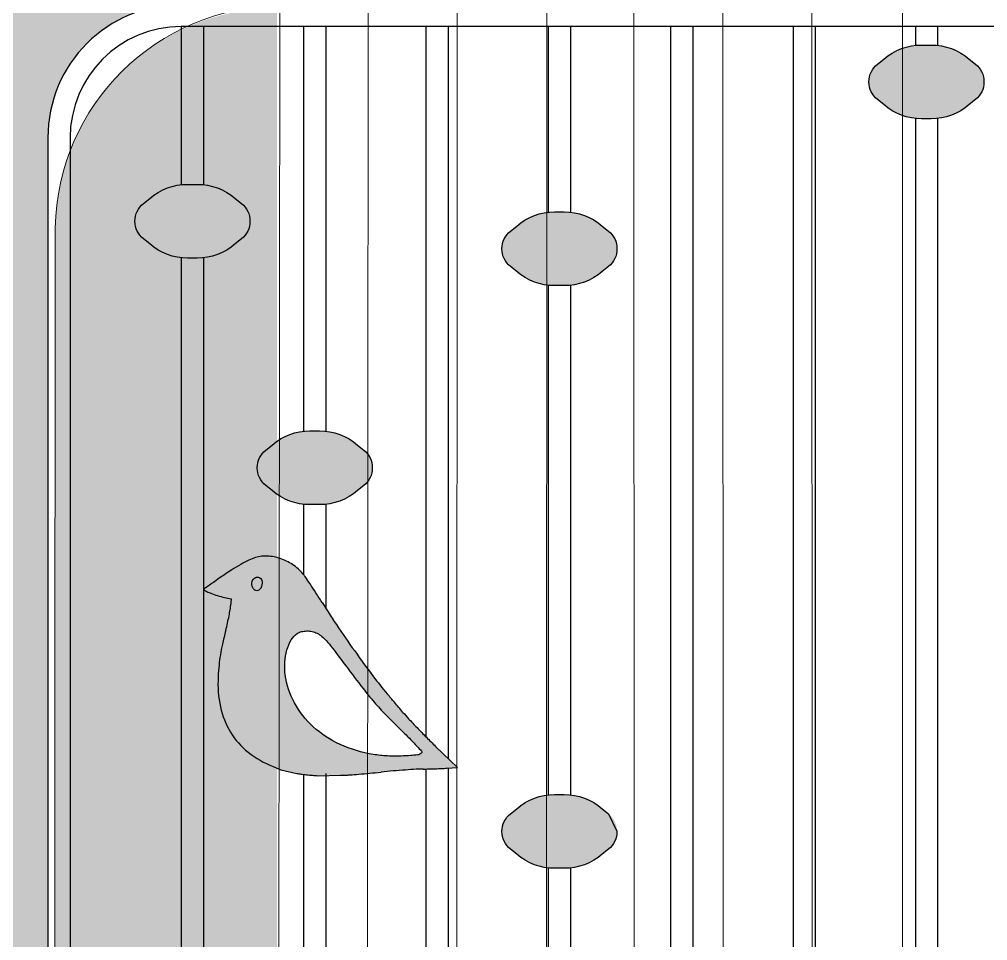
# Model space of a CAD drawing. Header units: millimetres. Extents: x 35877 to 3066687, y -650199 to -40525.
# Drawn here: x 145127.83 to 145149.59, y -179738.64 to -179717.94 of the extents above; entities that cross this region are included whole.
import ezdxf

# ---------------------------------------------------------------- set-up
doc = ezdxf.new("R2010")
doc.units = ezdxf.units.MM
doc.header["$MEASUREMENT"] = 0
for name, color, linetype, lineweight in [('A8_FURNITURE', 32, 'Continuous', 30), ('dim05', 1, 'Continuous', 13), ('Elevation 4.5', 206, 'Continuous', 5), ('FURNITURE', 32, 'Continuous', 9), ('NAME PLATE', 7, 'Continuous', 25)]:
    doc.layers.add(name, color=color, linetype=linetype, lineweight=lineweight)

msp = doc.modelspace()

# ---------------------------------------------------------------- hatches: boundary and pattern name
at = {"layer": 'dim05', "lineweight": 0, "true_color": 0xa47149, "transparency": 33554630}
h = msp.add_hatch(color=35, dxfattribs=at)
h.dxf.hatch_style = 1
h.paths.add_polyline_path([(145168.4572491076, -179709.6314368185), (145122.4651582954, -179709.6314368185), (145122.4728077061, -179801.5907615923), (145168.4648985183, -179801.5907615923), (145168.4636592204, -179786.6922291036), (145162.4648985183, -179786.6922291036), (145162.4648985183, -179789.5907615923, -0.4142135623730951), (145159.4648985183, -179792.5907615923), (145131.4673451597, -179792.5907615923, -0.4142135623730951), (145128.4673451597, -179789.5907615923), (145128.4673451597, -179720.5966616372, -0.4142135623730951), (145131.4673451597, -179717.5966616372), (145159.4648985183, -179717.5966616372, -0.4142135623730951), (145162.4648985183, -179720.5966616372), (145162.4648985183, -179747.4923639864), (145168.4603984759, -179747.4923639864)])
at = {"layer": 'Elevation 4.5', "lineweight": 0, "true_color": 0x000000, "transparency": 33554628}
h = msp.add_hatch(color=18, dxfattribs=at)
h.dxf.hatch_style = 1
h.paths.add_polyline_path([(145149.5091662281, -179719.3445247464, 0.2335693837455621), (145149.3191328385, -179718.9443847803), (145149.1744631704, -179718.830085398, 0.1866468864992518), (145148.3243903948, -179718.513588908), (145148.1080571699, -179718.513588908, 0.1866468864992447), (145147.2579843943, -179718.830085398), (145147.1133147262, -179718.9443847803, 0.2294381312187929), (145146.9232813366, -179719.3367120677, 0.2335693837448415), (145147.1133147262, -179719.7368520339), (145147.2579843943, -179719.8511514162, 0.1866468864992493), (145148.1080571699, -179720.1676479061), (145148.3243903948, -179720.1676479061, 0.1866468864992456), (145149.1744631704, -179719.8511514162), (145149.3191328384, -179719.7368520339, 0.2294381312761698)])
h = msp.add_hatch(color=18, dxfattribs=at)
h.dxf.hatch_style = 1
h.paths.add_polyline_path([(145133.0103895488, -179722.4755726778, 0.2335693837451339), (145132.8203561592, -179722.0754327117), (145132.6756864911, -179721.9611333294, 0.1866468864992515), (145131.8256137156, -179721.6446368394), (145131.6092804905, -179721.6446368394, 0.1866468864992447), (145130.759207715, -179721.9611333294), (145130.614538047, -179722.0754327117, 0.229438131234605), (145130.4245046573, -179722.4677599991, 0.2335693837451812), (145130.6145380469, -179722.8678999653), (145130.759207715, -179722.9821993475, 0.1866468864992518), (145131.6092804905, -179723.2986958375), (145131.8256137155, -179723.2986958375, 0.1866468864992437), (145132.6756864911, -179722.9821993475), (145132.8203561592, -179722.8678999653, 0.229438131234605)])
h.paths.add_polyline_path([(145141.0697444988, -179722.6948477086), (145140.9250748308, -179722.5805483264, 0.1866468864992479), (145140.0750020552, -179722.2640518364), (145139.8586688302, -179722.2640518364, 0.186646886499249), (145139.0085960547, -179722.5805483264), (145138.8639263866, -179722.6948477087, 0.2294381312187934), (145138.6738929969, -179723.0871749961, 0.2335693837454127), (145138.8639263866, -179723.4873149623), (145139.0085960547, -179723.6016143445, 0.1866468864992496), (145139.8586688302, -179723.9181108345), (145140.0750020552, -179723.9181108345, 0.1866468864992459), (145140.9250748308, -179723.6016143445), (145141.0697444988, -179723.4873149623, 0.2294381312761696), (145141.2597778885, -179723.0949876748, 0.2335693837839362)])
h.paths.add_polyline_path([(145135.5701522723, -179727.61639731), (145135.4254826043, -179727.5020979277, 0.1866468864992447), (145134.5754098288, -179727.1856014378), (145134.3590766038, -179727.1856014378, 0.1866468864992453), (145133.5090038282, -179727.5020979277), (145133.3643341602, -179727.61639731, 0.2294381312187938), (145133.1743007705, -179728.0087245975, 0.2335693837448415), (145133.3643341602, -179728.4088645636), (145133.5090038282, -179728.5231639459, 0.1866468864992492), (145134.3590766038, -179728.8396604359), (145134.5754098288, -179728.8396604359, 0.186646886499244), (145135.4254826043, -179728.5231639459), (145135.5701522723, -179728.4088645637, 0.229438131276169), (145135.760185662, -179728.0165372762, 0.2335693837839357)])
h = msp.add_hatch(color=18, dxfattribs=at)
h.dxf.hatch_style = 1
edge = h.paths.add_edge_path()
edge.add_arc((145115.4024740939, -179743.1288363151), 22.71277757108558, 32.16172456926157, 32.81148210288643)
edge.add_arc((145120.6825852823, -179739.7245390597), 16.43035654375045, 32.81148210665176, 33.63723764329593)
edge.add_arc((145119.7038832374, -179740.3757353864), 17.60590507442646, 33.63732160428831, 34.28730340976625)
edge.add_arc((145133.6927597026, -179730.8377125541), 0.674793347500813, 34.28730343310656, 41.16894355051372)
edge.add_arc((145133.2960430711, -179731.1846320566), 1.201801152872894, 41.16894354354579, 55.9920307366927)
edge.add_arc((145133.3176227619, -179731.1526484459), 1.163218327600577, 55.99203073469801, 71.17988011244289)
edge.add_arc((145133.3548590519, -179731.0433993629), 1.047797777297143, 71.1799864031716, 87.21540258183099)
edge.add_arc((145133.3687295494, -179730.7582252276), 0.7622865198643559, 87.21540257365744, 107.569980809068)
edge.add_arc((145133.527936197, -179731.2610220277), 1.289687106465092, 107.5699808175182, 114.984230487483)
edge.add_arc((145134.09150648, -179732.4704713691), 2.62399560651567, 114.984230472451, 119.3422138767468)
edge.add_arc((145134.6990574165, -179733.5512478135), 3.863832637452334, 119.3422138913767, 122.918402823684)
edge.add_arc((145137.2812625353, -179737.5399195221), 8.615388727239672, 122.9184028174024, 124.8820485785528)
edge.add_arc((145164.7600049828, -179776.9560851417), 56.66448235709579, 124.8820485660495, 125.0486099598604)
edge.add_arc((145151.2800898099, -179757.739491245), 33.19140002734221, 125.0486100054601, 125.297528854635)
edge.add_arc((145171.897711924, -179786.8614664596), 68.87298886579251, 125.2975288079876, 125.400118313947)
edge.add_arc((145132.1480889858, -179730.9285579201), 0.2543122433924807, 125.400118316436, 130.7660377782542)
edge.add_arc((145131.9932460468, -179730.7489555303), 0.01717651394238802, 130.7660378935498, 241.7913550572283)
edge.add_arc((145132.671649151, -179729.484197343), 1.452392192579913, 241.7913550735764, 246.6074439563219)
edge.add_arc((145132.7427723605, -179729.3197827002), 1.631530925651959, 246.6074439603124, 252.0734011422824)
edge.add_arc((145132.9074383351, -179728.8107750752), 2.166510967779784, 252.0734011402797, 256.4923487535344)
edge.add_line((145132.4013950776, -179730.9173576146), (145132.5857000348, -179730.9616313514))
edge.add_line((145132.5857000348, -179730.9616313514), (145132.5766508395, -179731.1166177425))
edge.add_arc((145131.8248426469, -179731.0727218938), 0.7530885764697608, 350.1867725936558, 356.65846321495945, ccw=False)
edge.add_arc((145127.1329346549, -179730.261173117), 5.514665208493895, 348.6954306194755, 350.18677260226514, ccw=False)
edge.add_arc((145126.4822496367, -179730.1311063819), 6.178222552240888, 347.16117339176003, 348.6954936126226, ccw=False)
edge.add_arc((145126.2310635532, -179730.0738640057), 6.435848517784304, 345.672186875351, 347.1612144690426, ccw=False)
edge.add_arc((145144.1466473658, -179734.6497520283), 12.0548760364553, 165.6721868666316, 167.2040636775351)
edge.add_arc((145136.2838777845, -179732.8639610465), 3.991862026780903, 167.204063686911, 170.6969806769675)
edge.add_arc((145135.670873647, -179732.7635402623), 3.370687006033028, 170.6970534266985, 174.5650807287393)
edge.add_arc((145138.8215645814, -179733.0633057202), 6.535606071972467, 174.565080738195, 176.9223248547493)
edge.add_arc((145134.8980883302, -179732.8523510457), 2.606462683265474, 176.9223248525256, 191.7869719320551)
edge.add_arc((145134.1022952776, -179733.0184120381), 1.793527977553087, 191.7869719330732, 211.4585563509173)
edge.add_arc((145134.0373993849, -179733.0581157523), 1.717449979413286, 211.4585563533364, 231.6243327161126)
edge.add_arc((145134.36450434, -179732.6450517655), 2.244346087587395, 231.6243327160234, 248.1267195580764)
edge.add_line((145133.528361869, -179734.7278275885), (145133.7074759627, -179734.7997339835))
edge.add_line((145133.7074759627, -179734.7997339835), (145134.0667252643, -179734.8815336793))
edge.add_arc((145134.3616937016, -179733.3420669515), 1.567470632925063, 259.1533424034242, 262.434350220214)
edge.add_arc((145134.9047001341, -179729.2537276684), 5.691712875962254, 262.4343501949585, 263.6909855828025)
edge.add_arc((145134.9661464631, -179728.6979554534), 6.250871535311828, 263.6909856047576, 264.9343735003256)
edge.add_arc((145134.8357252322, -179730.1692652161), 4.773792622310335, 264.9343735001598, 266.4562436123144)
edge.add_line((145134.5406533377, -179734.933929798), (145135.0474930828, -179734.9182160018))
edge.add_line((145135.0474930828, -179734.9182160018), (145135.1734247096, -179734.9182160018))
edge.add_arc((145135.1734247092, -179733.8696397457), 1.048576256143861, 270.0000000222639, 274.4026507890214)
edge.add_arc((145132.9991260557, -179705.6291873956), 29.37260710579882, 274.4026507642312, 274.7970686569487)
edge.add_arc((145133.2027733276, -179708.056297831), 26.9369681186945, 274.7971488530964, 275.310263421353)
edge.add_arc((145132.2216820627, -179697.5014390265), 37.53732586980061, 275.3103236337591, 275.7105061503938)
edge.add_arc((145137.9296293186, -179754.5817868347), 19.82770500941959, 94.91844812055871, 95.7105061553006, ccw=False)
edge.add_arc((145138.0102723173, -179755.5187233875), 20.76810566715427, 94.15348781103518, 94.9184901770812, ccw=False)
edge.add_arc((145137.846294228, -179753.2605386805), 18.50397515314464, 93.39746178999599, 94.1535177038175, ccw=False)
edge.add_arc((145136.9367911437, -179737.9403964017), 3.156859616249403, 90.60034834854628, 93.39746178710669, ccw=False)
edge.add_arc((145136.8201816489, -179726.8118786137), 7.972269097740296, 270.6003483631366, 271.0369806123186)
edge.add_line((145136.9644616855, -179734.7828420334), (145137.6746540905, -179734.7470753086))
edge.add_arc((145153.7989414769, -179717.4387509649), 23.65524752161354, 223.9404505925304, 227.0283183088817, ccw=False)
edge.add_arc((145148.3064812282, -179722.7538460091), 16.01214733226215, 222.896776801858, 223.8834857300156, ccw=False)
edge.add_arc((145139.4116776973, -179731.0184750989), 3.870416654803198, 220.0632280018442, 222.8967767977496, ccw=False)
edge.add_arc((145060.8325921106, -179797.1020637056), 98.80242968147073, 40.06322799918034, 40.1516844981128)
edge.add_arc((145074.044162921, -179785.9566278739), 81.51757089850346, 40.15175099837433, 40.25570186641909)
edge.add_arc((145077.3356206366, -179783.1697271499), 77.20474009557171, 40.25575072261492, 40.34538112926886)
edge.add_arc((145131.6734033072, -179737.0138948019), 5.909891156234724, 40.3453811102247, 40.94446054311418)
edge.add_arc((145142.011716811, -179728.044515348), 7.776981894013973, 217.2227130501662, 220.944460562683, ccw=False)
edge.add_arc((145155.3449046176, -179717.9157417374), 24.52111375975269, 215.641396512841, 217.2227130518501, ccw=False)
edge.add_arc((145157.2378295453, -179716.5584708798), 26.85035160999695, 214.0867432932073, 215.6413965111122, ccw=False)
edge.add_arc((145151.7225641468, -179720.2907255316), 20.19093142486694, 212.1617245665263, 214.0867432949394, ccw=False)
edge = h.paths.add_edge_path(flags=16)
edge.add_arc((145133.2802391903, -179730.5979806505), 0.2322651146118047, 204.4953488956486, 219.9434680252169, ccw=False)
edge.add_arc((145133.2282646967, -179730.6216616967), 0.1751499683182469, 171.290389192147, 204.4953488683468, ccw=False)
edge.add_arc((145133.2190437833, -179730.6202491157), 0.1658214834924032, 136.6978099472737, 171.2903892049318, ccw=False)
edge.add_arc((145133.1814123883, -179730.5847843671), 0.1141120038685766, 93.00279646678632, 136.6978099550661, ccw=False)
edge.add_arc((145133.1807040682, -179730.5712814243), 0.1005904958060329, 45.000014898631775, 93.00279645580622, ccw=False)
edge.add_arc((145133.1841785938, -179730.5678069348), 0.09567680006221069, 11.325878481928214, 45.00003095784922, ccw=False)
edge.add_arc((145133.0242954567, -179730.5998298418), 0.2587353297781608, -4.7066212332899795, 11.325878482564974, ccw=False)
edge.add_arc((145133.0109425233, -179730.5987304773), 0.272133442740565, 339.6071331042216, 355.2933787699598, ccw=False)
edge.add_arc((145133.1454031645, -179730.6487168873), 0.1286820390840577, 312.14464819820995, 339.6071330874381, ccw=False)
edge.add_arc((145133.1355070203, -179730.6377817499), 0.1434302898713241, 290.55917258419873, 312.14464822246345, ccw=False)
edge.add_arc((145133.1618886848, -179730.7081211771), 0.06830621089635083, 252.9833380006609, 290.55917254643856, ccw=False)
edge.add_arc((145133.1664283278, -179730.6932881032), 0.08381841382622764, 219.9434680186553, 252.98333803240502, ccw=False)
edge = h.paths.add_edge_path(flags=16)
edge.add_arc((145134.2486675535, -179732.007831849), 0.3224896342936749, 104.54598176385619, 123.51146245731499, ccw=False)
edge.add_arc((145134.2931555016, -179732.1792862256), 0.4996217341068242, 90.8832227233267, 104.5459817776453, ccw=False)
edge.add_arc((145134.2937383938, -179732.2170961941), 0.5374361954011544, 77.69642233482853, 90.88322270792588, ccw=False)
edge.add_arc((145134.3094096447, -179732.1452429045), 0.4638938039961975, 62.970975317138425, 77.69642235515062, ccw=False)
edge.add_arc((145134.2374017765, -179732.2863894957), 0.622347246046015, 51.14747338085027, 62.970975305511615, ccw=False)
edge.add_arc((145134.1255951965, -179732.4251880744), 0.8005767519077509, 41.35852815053022, 51.14747337910302, ccw=False)
edge.add_arc((145132.4739218379, -179733.8792106407), 3.00107817356593, 37.224918750188124, 41.3585281564371, ccw=False)
edge.add_arc((145081.016265477, -179772.9729829108), 67.62470719938264, 36.79428501611818, 37.22491874805053, ccw=False)
edge.add_arc((145169.6097059951, -179706.7104029637), 43.00768952093476, 216.7942850155055, 217.637653555101)
edge.add_arc((145141.398431673, -179728.4655589563), 7.382378137841509, 217.6376535555531, 220.7440865039881)
edge.add_arc((145140.2968834105, -179729.414515581), 5.928443046414641, 220.7440865036091, 224.3298438756137)
edge.add_arc((145150.7987278498, -179719.1555100616), 20.60958506176154, 224.3298438766727, 225.7480068876762)
edge.add_arc((145123.4729688095, -179747.2042341882), 18.5494245306522, 44.86726686309112, 45.748006887651115, ccw=False)
edge.add_arc((145132.8820295791, -179737.8386673661), 5.27372242245683, 42.62086097932121, 44.86726685715291, ccw=False)
edge.add_arc((145131.1008869271, -179739.4777092497), 7.694244565161012, 41.450303158881525, 42.62086099310898, ccw=False)
edge.add_arc((145136.8520477123, -179734.3983982078), 0.02122358009796283, -32.61788156688658, 41.45030317844203, ccw=False)
edge.add_arc((145136.7643069355, -179734.3422470496), 0.125393616470867, 275.88485687641503, 327.3821184445491, ccw=False)
edge.add_arc((145136.2343109123, -179729.2002906391), 5.294591959775962, 272.4032081349221, 275.8848568685409, ccw=False)
edge.add_arc((145136.2881337456, -179730.4827482374), 4.011005426326134, 267.33728693384694, 272.40320813495885, ccw=False)
edge.add_arc((145136.2269903332, -179731.7974738465), 2.694858799206424, 260.5119849194672, 267.33728693438877, ccw=False)
edge.add_arc((145136.2828652951, -179731.4631486501), 3.033820962743133, 245.8124506496482, 260.51198491980324, ccw=False)
edge.add_arc((145135.9938101282, -179732.1066995516), 2.328334852051495, 227.8874133910659, 245.81245064905892, ccw=False)
edge.add_arc((145135.7958377139, -179732.3257032292), 2.033113430747092, 208.563410003735, 227.8874133889282, ccw=False)
edge.add_arc((145135.6144402594, -179732.4244513358), 1.826579595609213, 187.620794974303, 208.563486297588, ccw=False)
edge.add_arc((145135.2161269422, -179732.4777448244), 1.424716814798801, 176.1607285301803, 187.6207949680533, ccw=False)
edge.add_arc((145135.1029305813, -179732.4701483978), 1.311265848237073, 163.965792939255, 176.1607285358748, ccw=False)
edge.add_arc((145134.8468783691, -179732.39656114), 1.044849219870216, 150.4171642868732, 163.9657929342519, ccw=False)
edge.add_arc((145134.3008006782, -179732.0865621822), 0.4169159444802546, 123.51146246436971, 150.4171642894861, ccw=False)
h = msp.add_hatch(color=18, dxfattribs=at)
h.dxf.hatch_style = 1
h.paths.add_polyline_path([(145141.2597778885, -179736.1885104848, 0.2335693837455621), (145141.0697444988, -179735.7883705186), (145140.9250748308, -179735.6740711363, 0.1866468864992518), (145140.0750020552, -179735.3575746464), (145139.8586688302, -179735.3575746464, 0.1866468864992447), (145139.0085960547, -179735.6740711363), (145138.8639263866, -179735.7883705187, 0.2294381312187929), (145138.6738929969, -179736.1806978061, 0.2335693837448415), (145138.8639263866, -179736.5808377722), (145139.0085960547, -179736.6951371545, 0.1866468864992493), (145139.8586688302, -179737.0116336445), (145140.0750020552, -179737.0116336445, 0.1866468864992456), (145140.9250748308, -179736.6951371545), (145141.0697444988, -179736.5808377723, 0.2294381312761698)])
at = {"layer": 'NAME PLATE', "lineweight": 0, "true_color": 0x000000, "transparency": 33554687}
h = msp.add_hatch(color=18, dxfattribs=at)
h.dxf.hatch_style = 1
h.set_gradient(color1=(153, 155, 55), color2=(229, 232, 120), name='INVCYLINDER')
h.paths.add_polyline_path([(145162.7169238272, -179722.6648410555, 0.4109880837196706), (145157.6797263379, -179717.6828748545), (145157.6797263379, -179760.6289588093), (145162.7169238272, -179760.625309019)], flags=17)
h.paths.add_polyline_path([(145162.7170910451, -179764.6428467751, 0.9852287181319922), (145162.6546880538, -179760.6443848274), (145157.6797263379, -179760.6289588093), (145157.6797263379, -179787.5897181373), (145133.6175825312, -179787.5897181373), (145133.6175825312, -179717.6825714951, 0.4142438736979137), (145128.6349012589, -179722.6648410984), (145128.5876351271, -179787.6143749796, 0.4139882622943566), (145133.5876336475, -179792.6182213986), (145157.6369475441, -179792.6367221513, 0.4196556007892562), (145162.7455853364, -179787.6094928638)])

# ---------------------------------------------------------------- linework, layer by layer
at = {"layer": 'A8_FURNITURE', "linetype": 'ByBlock', "lineweight": 15, "transparency": 33554687}
for p, q in [((145133.6812709131, -179717.6355897042, 531.9840777681574), (145133.6191195145, -179787.541776202, -260.0136148767915)), ((145135.6676523994, -179717.6357217444, 2.395492587626329), (145135.6268864423, -179787.5433207451, -1.503754232695003)), ((145137.6689354686, -179717.6358547752, 2.394176148815795), (145137.6560546562, -179764.5926250291)), ((145139.6834982596, -179717.6359886887, 2.393617538788078), (145139.6717297487, -179760.5969979625, -0.000630084406848308)), ((145141.6560545012, -179760.5944154633), (145141.6422300556, -179717.6361188909, -487.9421630689676)), ((145143.6560544238, -179760.5938587496), (145143.64223028, -179717.6362518363, -487.9134593371583)), ((145145.6560543463, -179760.5933020358), (145145.6422305043, -179717.6363847818, -487.884758061)), ((145147.6781580168, -179717.6365201155, 2.387592677821921), (145147.6814531824, -179760.5932693139))]:
    msp.add_line(p, q, dxfattribs=at)
msp.add_lwpolyline([(145128.5909744213, -179787.7514915137), (145128.6348429122, -179722.6175552919)], dxfattribs=at)
msp.add_arc((145133.7027261618, -179722.7041186838, -42.33362148404757), 5.068622480763499, 90.34687438484784, 179.0214386323021, dxfattribs=at)
at = {"layer": 'Elevation 4.5', "color": 18, "lineweight": 30, "true_color": 0x000000, "transparency": 33554687}
for p, q in [((145131.4674471031, -179718.0966616372), (145131.4674471031, -179721.6508612919)), ((145131.9674471031, -179718.0966616372), (145131.9674471031, -179721.6508612918)), ((145134.2172432163, -179718.0966616372), (145134.2172432163, -179727.1918258902)), ((145134.7172432163, -179718.0966616372), (145134.7172432163, -179727.1918258902)), ((145136.9670393295, -179718.0966616372), (145136.9670393295, -179734.0593374703)), ((145137.4670393295, -179718.0966616372), (145137.4670393295, -179734.5465929848)), ((145139.7168354427, -179718.0966616372), (145139.7168354427, -179722.2702762889)), ((145140.2168354427, -179718.0966616372), (145140.2168354427, -179722.2702762888)), ((145142.4666315559, -179718.0966616372), (145142.4666315559, -179750.5727564946)), ((145142.9666315559, -179718.0966616372), (145142.9666315559, -179746.4178169572)), ((145145.2164276691, -179718.0966616372), (145145.2164276691, -179727.6516412331)), ((145145.7164276691, -179718.0966616372), (145145.7164276691, -179727.6347130956)), ((145147.9662237823, -179718.0966616372), (145147.9662237823, -179718.5198133605)), ((145148.4662237823, -179718.0966616372), (145148.4662237823, -179718.5198133604)), ((145147.9662237823, -179720.1614234537), (145147.9662237823, -179755.2441811826)), ((145148.4662237823, -179720.1614234537), (145148.4662237823, -179755.7315427494)), ((145131.4674471031, -179723.2924713851), (145131.4674471031, -179740.0145212121)), ((145131.9674471031, -179723.2924713851), (145131.9674471031, -179740.0145212121)), ((145139.7168354427, -179723.9118863821), (145139.7168354427, -179735.3637990988)), ((145140.2168354427, -179723.9118863821), (145140.2168354427, -179735.3637990988)), ((145145.2164276691, -179727.6516412331), (145145.2164276691, -179739.5647446326)), ((145145.7164276691, -179727.6347130956), (145145.7164276691, -179739.5647446325)), ((145134.2172432163, -179728.8334359834), (145134.2172432163, -179730.4131385255)), ((145134.7172432163, -179728.8334359834), (145134.7172432163, -179731.1761640554)), ((145132.401394673, -179730.9173575173), (145132.5857000348, -179730.9616313514)), ((145132.5857000348, -179730.9616313514), (145132.5766508786, -179731.116617074)), ((145137.6746540905, -179734.7470753086), (145137.1838653676, -179734.2731472352)), ((145133.5283633781, -179734.7278281944), (145133.7074759627, -179734.7997339835)), ((145137.433994073, -179734.763875269), (145137.6746540905, -179734.7470753086)), ((145137.4670393295, -179734.7615684504), (145137.4670393295, -179773.2794706501)), ((145133.7074759627, -179734.7997339835), (145134.0667252643, -179734.8815336793)), ((145134.2172432163, -179734.9037717787), (145134.2172432163, -179749.685029867)), ((145134.5406533377, -179734.933929798), (145135.0474930828, -179734.9182160018)), ((145134.7172432163, -179734.8868436413), (145134.7172432163, -179749.6850298669)), ((145135.0474930828, -179734.9182160018), (145135.1734257508, -179734.9182160018)), ((145136.9670393295, -179734.7827949593), (145136.9670393295, -179773.2695883997)), ((145139.7168354427, -179737.005409192), (145139.7168354427, -179749.7137950312)), ((145140.2168354427, -179737.005409192), (145140.2168354427, -179750.5473597735))]:
    msp.add_line(p, q, dxfattribs=at)
msp.add_lwpolyline([(145161.9648985183, -179747.4923639864), (145161.9648985183, -179720.5966616372, 0.4142135623730951), (145159.4648985183, -179718.0966616372), (145131.4673451597, -179718.0966616372, 0.4142135623730951), (145128.9673451597, -179720.5966616372), (145128.9673451597, -179789.5907615923, 0.4142135623730951), (145131.4673451597, -179792.0907615923), (145159.4648985183, -179792.0907615923, 0.4142135623730951), (145161.9648985183, -179789.5907615923), (145161.9648985183, -179786.6922291036)], format="xyb", dxfattribs=at)
for points in [[(145149.5091662281, -179719.3367120677), (145149.5091662281, -179719.3445247464, -0.2294381312374742), (145149.3191328385, -179719.7368520339), (145149.1744631704, -179719.8511514162, -0.1866468864992491), (145148.3243903948, -179720.1676479061), (145148.1080571699, -179720.1676479061, -0.1866468864992491), (145147.2579843943, -179719.8511514162), (145147.1133147262, -179719.7368520339, -0.2294381312374742), (145146.9232813366, -179719.3445247464), (145146.9232813366, -179719.3367120677, -0.2294381312374741), (145147.1133147263, -179718.9443847803), (145147.2579843943, -179718.830085398, -0.1866468864992491), (145148.1080571699, -179718.513588908), (145148.3243903948, -179718.513588908, -0.1866468864992491), (145149.1744631704, -179718.830085398), (145149.3191328385, -179718.9443847803, -0.2294381312374741)], [(145133.0103895488, -179722.4677599991), (145133.0103895488, -179722.4755726778, -0.2294381312374742), (145132.8203561592, -179722.8678999653), (145132.6756864911, -179722.9821993475, -0.1866468864992491), (145131.8256137155, -179723.2986958375), (145131.6092804905, -179723.2986958375, -0.1866468864992491), (145130.759207715, -179722.9821993475), (145130.6145380469, -179722.8678999653, -0.2294381312374742), (145130.4245046573, -179722.4755726778), (145130.4245046573, -179722.4677599991, -0.2294381312374741), (145130.614538047, -179722.0754327117), (145130.759207715, -179721.9611333294, -0.1866468864992491), (145131.6092804905, -179721.6446368394), (145131.8256137156, -179721.6446368394, -0.1866468864992491), (145132.6756864911, -179721.9611333294), (145132.8203561592, -179722.0754327117, -0.2294381312374741)], [(145141.2597778885, -179723.0871749961), (145141.2597778885, -179723.0949876748, -0.2294381312374742), (145141.0697444988, -179723.4873149623), (145140.9250748308, -179723.6016143445, -0.1866468864992491), (145140.0750020552, -179723.9181108345), (145139.8586688302, -179723.9181108345, -0.1866468864992491), (145139.0085960547, -179723.6016143445), (145138.8639263866, -179723.4873149623, -0.2294381312374742), (145138.6738929969, -179723.0949876748), (145138.6738929969, -179723.0871749961, -0.2294381312374741), (145138.8639263866, -179722.6948477087), (145139.0085960547, -179722.5805483264, -0.1866468864992491), (145139.8586688302, -179722.2640518364), (145140.0750020552, -179722.2640518364, -0.1866468864992491), (145140.9250748308, -179722.5805483264), (145141.0697444988, -179722.6948477087, -0.2294381312374741)], [(145135.760185662, -179728.0087245975), (145135.760185662, -179728.0165372762, -0.2294381312374742), (145135.5701522724, -179728.4088645636), (145135.4254826043, -179728.5231639459, -0.1866468864992491), (145134.5754098288, -179728.8396604359), (145134.3590766038, -179728.8396604359, -0.1866468864992491), (145133.5090038282, -179728.5231639459), (145133.3643341602, -179728.4088645636, -0.2294381312374742), (145133.1743007705, -179728.0165372762), (145133.1743007705, -179728.0087245975, -0.2294381312374741), (145133.3643341602, -179727.61639731), (145133.5090038282, -179727.5020979277, -0.1866468864992491), (145134.3590766038, -179727.1856014378), (145134.5754098288, -179727.1856014378, -0.1866468864992491), (145135.4254826043, -179727.5020979277), (145135.5701522724, -179727.61639731, -0.2294381312374741)], [(145133.2518322714, -179730.5001531841, -0.147998), (145133.2779922058, -179730.5490171432, -0.070065), (145133.2821586655, -179730.6210556848, -0.06855499999999999), (145133.2660202034, -179730.6935565696, -0.120405), (145133.2317494376, -179730.7441285654, -0.09446399999999999), (145133.18587607, -179730.7720769728, -0.16544), (145133.1418990203, -179730.773436962, -0.145171), (145133.102166602, -179730.7471022008, -0.06750700000000001), (145133.0688792896, -179730.6942826537, -0.145904), (145133.0551341643, -179730.5951413241, -0.152099), (145133.0983679895, -179730.5065208554, -0.193), (145133.1754351449, -179730.4708290162, -0.212568)], [(145134.5202220088, -179731.732017048, -0.051635), (145134.6278099742, -179731.8017272073, -0.042739), (145134.72649994, -179731.8961922096, -0.018038), (145134.8635795542, -179732.0637200174, -0.001879), (145135.1695294038, -179732.4695876225, 0.00368), (145135.5524203176, -179732.9737357722, 0.013555), (145135.8053088905, -179733.2839076891, 0.015647), (145136.0561016218, -179733.5572449682, 0.006188), (145136.4170481914, -179733.9177011802, -0.003843), (145136.6197504406, -179734.1182384996, -0.009801), (145136.7626923081, -179734.2675884012, -0.005108), (145136.8679554193, -179734.3843488232, -0.334926), (145136.8699240112, -179734.4098384127, -0.228559), (145136.7771634385, -179734.4669798416, -0.015192), (145136.456336934, -179734.4902252763, -0.022109), (145136.1017938699, -179734.4894229161, -0.029789), (145135.7827718465, -179734.4554681813, -0.06422699999999999), (145135.0398377227, -179734.2306298313, -0.078375), (145134.4324399189, -179733.8339129874, -0.084521), (145134.0101546818, -179733.2977558673, -0.091628), (145133.8039942848, -179732.666687568, -0.050044), (145133.7946066649, -179732.3823608446, -0.053263), (145133.8426769524, -179732.1079620983, -0.059186), (145133.9382326739, -179731.8807386, -0.11794), (145134.0706189256, -179731.7389485094, -0.082944), (145134.1676736027, -179731.6956787709, -0.059685), (145134.2854541548, -179731.6797238507, -0.057602), (145134.40826182, -179731.6920037747, -0.06434)], [(145141.2597778885, -179736.1806978061), (145141.2597778885, -179736.1885104848, -0.2294381312374742), (145141.0697444988, -179736.5808377722), (145140.9250748308, -179736.6951371545, -0.1866468864992491), (145140.0750020552, -179737.0116336445), (145139.8586688302, -179737.0116336445, -0.1866468864992491), (145139.0085960547, -179736.6951371545), (145138.8639263866, -179736.5808377722, -0.2294381312374742), (145138.6738929969, -179736.1885104848), (145138.6738929969, -179736.1806978061, -0.2294381312374741), (145138.8639263867, -179735.7883705186), (145139.0085960547, -179735.6740711363, -0.1866468864992491), (145139.8586688302, -179735.3575746464), (145140.0750020552, -179735.3575746464, -0.1866468864992491), (145140.9250748308, -179735.6740711363), (145141.0697444988, -179735.7883705186)]]:
    msp.add_lwpolyline(points, format="xyb", close=True, dxfattribs=at)
for centre, radius, start, end in [((145134.6990574164, -179733.5512478141), 3.863832637864203, 119.3423003619466, 122.9184126580592), ((145134.0915064802, -179732.4704713684), 2.623995605995932, 114.9842620505844, 119.3423412243184), ((145133.5279361968, -179731.2610220277), 1.289687106467398, 107.570058227055, 114.9842947078614), ((145133.3687295494, -179730.7582252277), 0.7622865199143046, 87.21550114133196, 107.5701117891531), ((145133.3548590518, -179731.043399363), 1.04779777737952, 71.17894093709354, 87.21547428581611), ((145133.3176227619, -179731.152648446), 1.163218327678083, 55.99033052554444, 71.17893838429785), ((145133.2960430711, -179731.1846320565), 1.201801152876731, 41.16895437226788, 55.99038510698337), ((145137.2812625345, -179737.5399195219), 8.615388726649833, 122.9184072270367, 124.8820001330515), ((145133.6927597025, -179730.8377125541), 0.6747933476355904, 34.28728766469849, 41.16896283715655), ((145151.2800897935, -179757.7394912562), 33.19140002708405, 125.0486907877763, 125.297354372447), ((145164.76000499, -179776.9560851319), 56.66448235315305, 124.8820412123083, 125.0486573099231), ((145119.7038832404, -179740.3757353892), 17.60590507348274, 33.63963304973817, 34.2873028175815), ((145120.682585282, -179739.7245390588), 16.43035654344781, 32.81145026823386, 33.63971445101877), ((145131.9932460468, -179730.7489555303), 0.01717651394821247, 130.7660965104085, 241.7913230660559), ((145132.1480889859, -179730.9285579203), 0.2543122435719983, 125.4002412998887, 130.7660417286982), ((145132.6716491509, -179729.4841973431), 1.452392192378978, 241.7913546969622, 246.6073872706736), ((145171.8977119221, -179786.8614664527), 68.87298885913003, 125.2974447403867, 125.4001187704238), ((145132.7427723604, -179729.3197826997), 1.631530926074752, 246.6073935026548, 252.0732910358314), ((145115.4024740932, -179743.1288363151), 22.7127775716815, 32.16172667348051, 32.81145907321118), ((145132.907438335, -179728.8107750755), 2.166510967498774, 252.0733182190959, 256.4923377517633), ((145151.7225641472, -179720.2907255321), 20.19093142500675, 212.1617221963788, 214.0865859447727), ((145127.132934654, -179730.261173117), 5.514665209368815, 348.6964097871121, 350.1867665950315), ((145131.8248426469, -179731.0727218937), 0.7530885764547112, 350.1867285793649, 356.6585141558099), ((145126.4822496371, -179730.131106381), 6.178222552010446, 347.1610928608836, 348.6963676043092), ((145144.1466473663, -179734.6497520267), 12.05487603655545, 165.6722036769486, 167.2040408262506), ((145126.2310635539, -179730.0738640053), 6.435848517269968, 345.6721553977519, 347.1611371658554), ((145157.2378295455, -179716.5584708787), 26.85035161077118, 214.086624970953, 215.6411502206568), ((145136.2838777842, -179732.8639610468), 3.991862026580391, 167.2039946496211, 170.6960167389362), ((145135.6708736474, -179732.7635402618), 3.370687006320364, 170.6959118642, 174.5650719962692), ((145155.3449046174, -179717.9157417379), 24.5211137593664, 215.6411268245701, 217.2226944170241), ((145138.8215645814, -179733.0633057199), 6.535606071959995, 174.565076234051, 176.9223706527611), ((145134.89808833, -179732.8523510457), 2.606462683102706, 176.9224396811568, 191.7870045928475), ((145142.0117168111, -179728.0445153474), 7.776981894470183, 217.222654296248, 220.9444901039432), ((145131.6734033079, -179737.013894802), 5.909891155698539, 40.34533837242126, 40.94442167810944), ((145077.3356206275, -179783.1697271474), 77.20474010099319, 40.25393379181752, 40.34537785101568), ((145134.1022952776, -179733.0184120381), 1.793527977537208, 191.7870193976381, 211.4572634356023), ((145074.044162919, -179785.9566278787), 81.51757090312233, 40.15176540673879, 40.25398107158538), ((145060.8325921035, -179797.1020637184), 98.8024296951526, 40.063231707797, 40.1516963876681), ((145139.4116776974, -179731.0184750985), 3.870416655076666, 220.0631333865148, 222.8968382302337), ((145148.3064812294, -179722.7538460113), 16.01214733164903, 222.8967916424932, 223.8834188702569), ((145149.5739062712, -179721.5349028651), 17.77060933858912, 223.88337014684, 224.8626636515292), ((145134.0373993849, -179733.0581157523), 1.717449979410189, 211.4572061628595, 231.6246694259459), ((145147.2800959867, -179723.8177439217), 14.53441884502409, 224.8626611529583, 226.0012335160743), ((145134.36450434, -179732.6450517655), 2.244346087537092, 231.6245903782446, 248.1267610720714), ((145137.0666695698, -179729.5019628756), 5.274717938023607, 272.7650550723586, 273.9932356462489), ((145134.3616937019, -179733.3420669518), 1.567470632715429, 259.1533423915379, 262.4343329288636), ((145134.9047001328, -179729.2537276682), 5.691712876012644, 262.4343454509939, 263.6911730712479), ((145134.9661464642, -179728.6979554543), 6.250871534586711, 263.6911562976055, 264.9344625167734), ((145134.835725232, -179730.169265217), 4.773792621397258, 264.9344900735301, 266.4562436128408), ((145135.1734247095, -179733.8696397461), 1.048576255737577, 270.0000568976769, 274.4025813558428), ((145132.9991260529, -179705.6291873959), 29.37260710572787, 274.4026482911821, 274.7970720492501), ((145133.2027733274, -179708.0562978276), 26.93696812207203, 274.7971525442787, 275.3102926893588), ((145132.2216820594, -179697.5014390278), 37.53732586885415, 275.3103446406234, 275.710497959385), ((145137.9296293181, -179754.5817868345), 19.8277050092522, 94.91846796861083, 95.71052167073483), ((145138.0102723166, -179755.5187233878), 20.7681056674129, 94.15349871875038, 94.91850912464066), ((145137.8462942286, -179753.2605386814), 18.50397515404232, 93.39745758669609, 94.15352995009712), ((145136.9367911437, -179737.9403964021), 3.156859616601853, 90.60039606351235, 93.39743714020844), ((145136.8201816498, -179726.8118786147), 7.972269096788517, 270.6003294621767, 271.523474068896), ((145136.6703959509, -179721.1800745418), 13.60606469751603, 271.5234857006971, 272.1420494343353), ((145136.6896986938, -179721.6966255147), 13.08915319337521, 272.1421279045584, 272.7650460839303)]:
    msp.add_arc(centre, radius, start, end, dxfattribs=at)
at = {"layer": 'FURNITURE', "lineweight": 30, "transparency": 33554687}
msp.add_lwpolyline([(145162.4648985183, -179747.4923639864), (145162.4648985183, -179720.5966616372, 0.414213562373095), (145159.4648985183, -179717.5966616372), (145131.4673451597, -179717.5966616372, 0.414213562373095), (145128.4673451597, -179720.5966616372), (145128.4673451597, -179789.5907615923, 0.414213562373095), (145131.4673451597, -179792.5907615923), (145159.4648985183, -179792.5907615923, 0.414213562373095), (145162.4648985183, -179789.5907615923), (145162.4648985183, -179786.6922291036)], format="xyb", dxfattribs=at)

doc.saveas('drawing.dxf')
